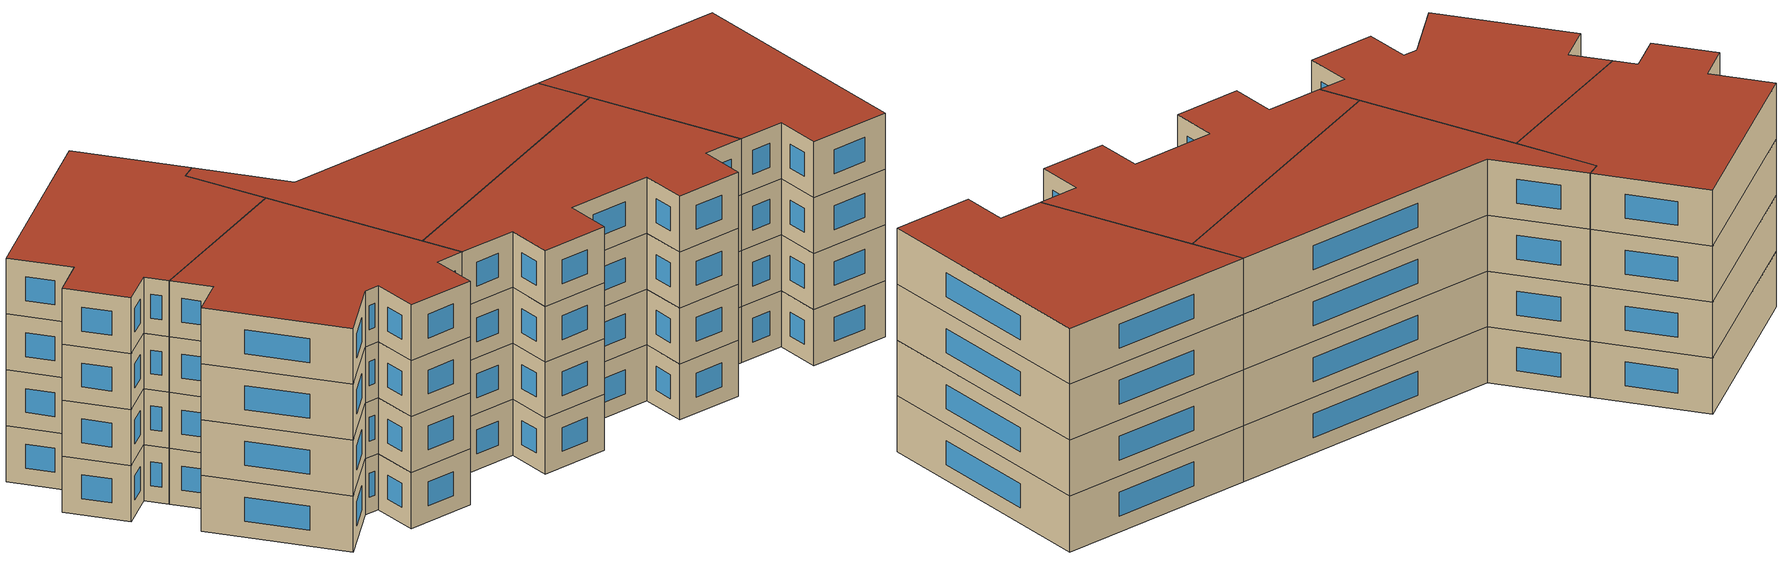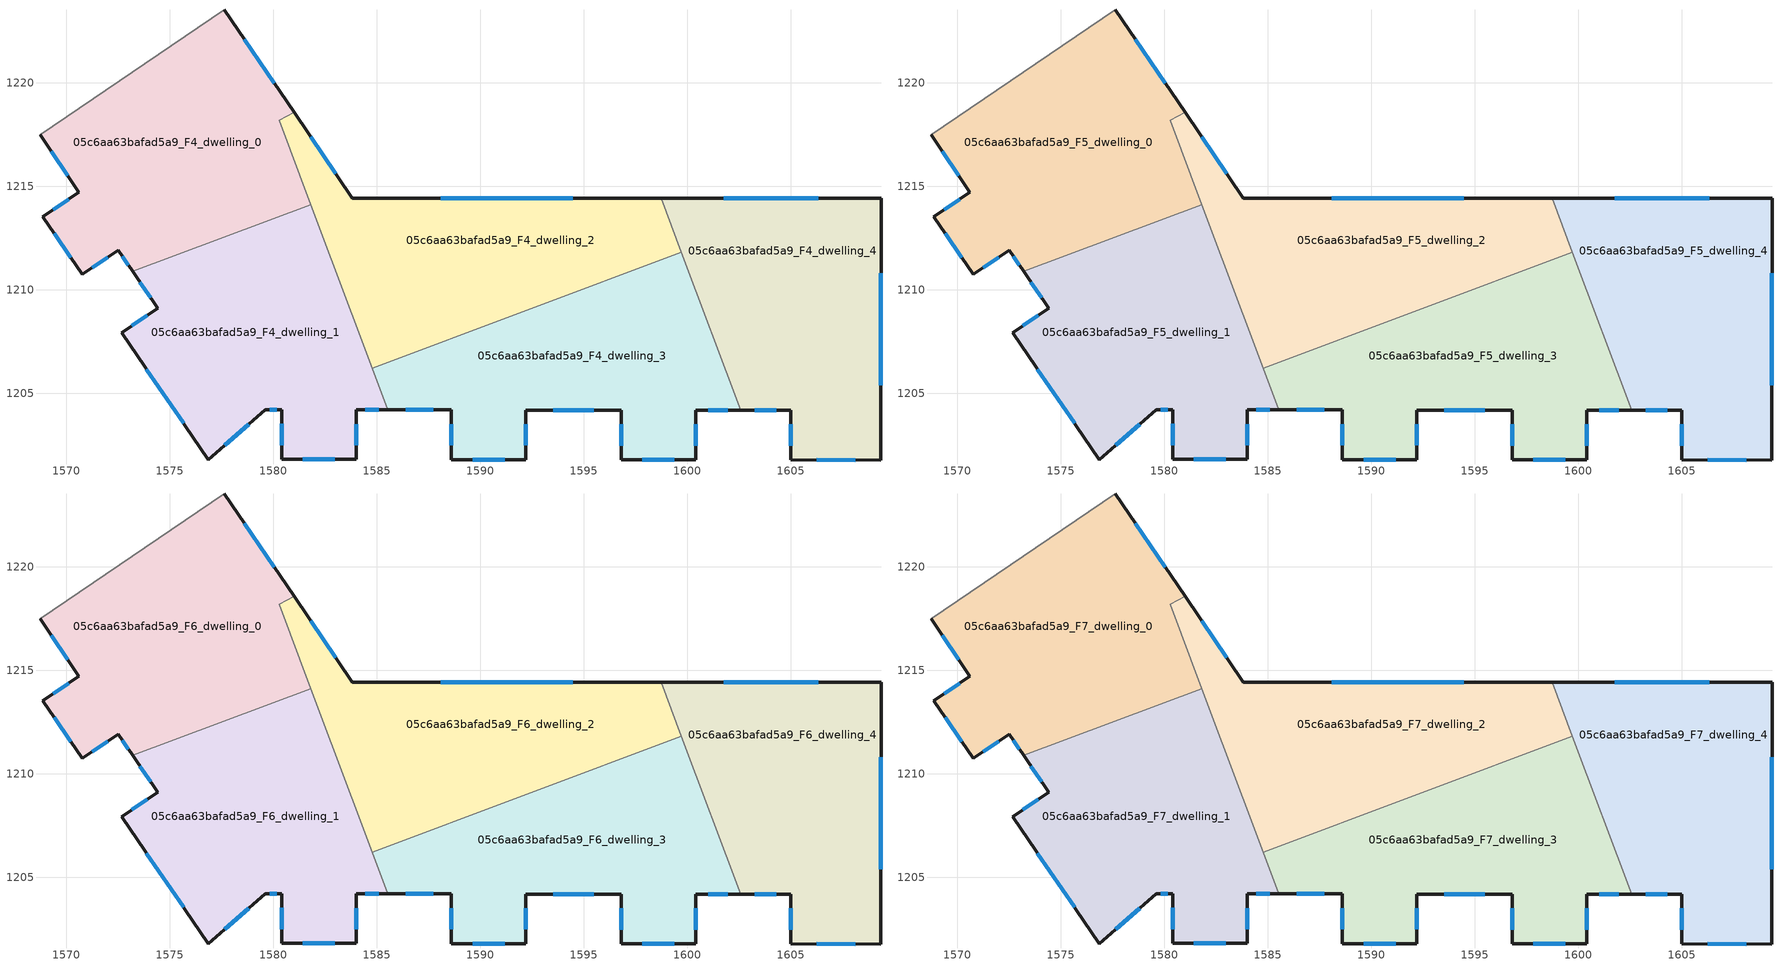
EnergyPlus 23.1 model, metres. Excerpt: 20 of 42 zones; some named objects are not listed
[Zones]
05c6aa63bafad5a9_F4_dwelling_0
 floor to 05c6aa63bafad5a9_F3_dwelling_0 (EU_floor_Construction): 1577.63,1223.53 1581,1218.58 1580.27,1218.2 1581.8,1214.12 1573.2,1210.89 1572.49,1211.93 1570.76,1210.75 1568.86,1213.55 1570.6,1214.72 1568.72,1217.49 z12
 wall outside (EU_wall_Construction): 1568.72,1217.49 1570.6,1214.72 1568.86,1213.55 1570.76,1210.75 1572.49,1211.93 1573.2,1210.89 / 1581,1218.58 1577.63,1223.53 z12:15
 wall adiabatic (EU_wall_Construction): 1577.63,1223.53 1568.72,1217.49 z12:15
 wall to 05c6aa63bafad5a9_F4_dwelling_2 (EU_wall_Construction): 1581.8,1214.12 1580.27,1218.2 1581,1218.58 z12:15
 wall to 05c6aa63bafad5a9_F4_dwelling_1 (EU_wall_Construction): 1573.2,1210.89 1581.8,1214.12 z12:15
 window (EU_Window_Construction): 1569.26,1216.7 1570.06,1215.51 / 1580.04,1219.99 1578.59,1222.11 / 1572.7,1211.63 1573,1211.19 / 1571.25,1211.09 1572,1211.59 / 1569.4,1212.75 1570.22,1211.55 / 1570.1,1214.39 1569.36,1213.88 z12.86:14.14
05c6aa63bafad5a9_F4_dwelling_1
 floor to 05c6aa63bafad5a9_F3_dwelling_1 (EU_floor_Construction): 1581.8,1214.12 1585.52,1204.21 1584,1204.21 1584,1201.81 1580.4,1201.82 1580.4,1204.21 1579.6,1204.21 1576.85,1201.8 1572.67,1207.93 1574.41,1209.11 1573.2,1210.89 z12
 wall outside (EU_wall_Construction): 1573.2,1210.89 1574.41,1209.11 1572.67,1207.93 1576.85,1201.8 1579.6,1204.21 1580.4,1204.21 1580.4,1201.82 1584,1201.81 1584,1204.21 1585.52,1204.21 z12:15
 wall to 05c6aa63bafad5a9_F4_dwelling_3 (EU_wall_Construction): 1585.52,1204.21 1584.77,1206.23 z12:15
 wall to 05c6aa63bafad5a9_F4_dwelling_2 (EU_wall_Construction): 1584.77,1206.23 1581.8,1214.12 z12:15
 window (EU_Window_Construction): 1573.91,1208.77 1573.17,1208.26 / 1573.54,1210.38 1574.06,1209.62 / 1584.44,1204.21 1585.09,1204.21 / 1584,1202.5 1584,1203.53 / 1581.43,1201.81 1582.97,1201.81 / 1580.4,1203.53 1580.4,1202.5 / 1579.83,1204.21 1580.17,1204.21 / 1577.64,1202.49 1578.82,1203.53 / 1573.87,1206.18 1575.66,1203.55 z12.86:14.14
05c6aa63bafad5a9_F4_dwelling_2
 floor to 05c6aa63bafad5a9_F3_dwelling_2 (EU_floor_Construction): 1598.72,1214.43 1599.7,1211.83 1584.77,1206.23 1580.27,1218.2 1581,1218.58 1583.82,1214.43 z12
 wall outside (EU_wall_Construction): 1598.72,1214.43 1583.82,1214.43 1581,1218.58 z12:15
 wall to 05c6aa63bafad5a9_F4_dwelling_3 (EU_wall_Construction): 1584.77,1206.23 1599.7,1211.83 z12:15
 wall to 05c6aa63bafad5a9_F4_dwelling_4 (EU_wall_Construction): 1599.7,1211.83 1598.72,1214.43 z12:15
 window (EU_Window_Construction): 1594.47,1214.43 1588.08,1214.43 / 1583.01,1215.62 1581.8,1217.39 z12.86:14.14
05c6aa63bafad5a9_F4_dwelling_3
 floor to 05c6aa63bafad5a9_F3_dwelling_3 (EU_floor_Construction): 1599.7,1211.83 1602.57,1204.19 1600.4,1204.19 1600.4,1201.79 1596.79,1201.8 1596.8,1204.2 1592.2,1204.2 1592.2,1201.8 1588.6,1201.81 1588.6,1204.21 1585.52,1204.21 1584.77,1206.23 z12
 wall outside (EU_wall_Construction): 1585.52,1204.21 1588.6,1204.21 1588.6,1201.81 1592.2,1201.8 1592.2,1204.2 1596.8,1204.2 1596.79,1201.8 1600.4,1201.79 1600.4,1204.19 1602.57,1204.19 z12:15
 wall to 05c6aa63bafad5a9_F4_dwelling_4 (EU_wall_Construction): 1602.57,1204.19 1599.7,1211.83 z12:15
 window (EU_Window_Construction): 1597.82,1201.8 1599.37,1201.8 / 1596.8,1203.51 1596.8,1202.48 / 1593.51,1204.2 1595.48,1204.2 / 1592.2,1202.49 1592.2,1203.52 / 1589.63,1201.81 1591.17,1201.8 / 1588.6,1203.52 1588.6,1202.49 / 1586.4,1204.21 1587.72,1204.21 / 1601.02,1204.19 1601.95,1204.19 / 1600.4,1202.48 1600.4,1203.51 z12.86:14.14
05c6aa63bafad5a9_F4_dwelling_4
 floor to 05c6aa63bafad5a9_F3_dwelling_4 (EU_floor_Construction): 1609.35,1214.42 1609.34,1201.78 1604.99,1201.79 1605,1204.19 1602.57,1204.19 1598.72,1214.43 z12
 wall outside (EU_wall_Construction): 1602.57,1204.19 1605,1204.19 1604.99,1201.79 1609.34,1201.78 1609.35,1214.42 1598.72,1214.43 z12:15
 window (EU_Window_Construction): 1605,1203.5 1604.99,1202.48 / 1603.26,1204.19 1604.3,1204.19 / 1606.32,1214.42 1601.76,1214.43 / 1609.35,1205.39 1609.35,1210.81 / 1606.24,1201.79 1608.1,1201.79 z12.86:14.14
05c6aa63bafad5a9_F5_dwelling_0
 floor to 05c6aa63bafad5a9_F4_dwelling_0 (EU_floor_Construction): 1577.63,1223.53 1581,1218.58 1580.27,1218.2 1581.8,1214.12 1573.2,1210.89 1572.49,1211.93 1570.76,1210.75 1568.86,1213.55 1570.6,1214.72 1568.72,1217.49 z15
 wall outside (EU_wall_Construction): 1568.72,1217.49 1570.6,1214.72 1568.86,1213.55 1570.76,1210.75 1572.49,1211.93 1573.2,1210.89 / 1581,1218.58 1577.63,1223.53 z15:18
 wall adiabatic (EU_wall_Construction): 1577.63,1223.53 1568.72,1217.49 z15:18
 wall to 05c6aa63bafad5a9_F5_dwelling_2 (EU_wall_Construction): 1581.8,1214.12 1580.27,1218.2 1581,1218.58 z15:18
 wall to 05c6aa63bafad5a9_F5_dwelling_1 (EU_wall_Construction): 1573.2,1210.89 1581.8,1214.12 z15:18
 window (EU_Window_Construction): 1569.26,1216.7 1570.06,1215.51 / 1580.04,1219.99 1578.59,1222.11 / 1572.7,1211.63 1573,1211.19 / 1571.25,1211.09 1572,1211.59 / 1569.4,1212.75 1570.22,1211.55 / 1570.1,1214.39 1569.36,1213.88 z15.86:17.14
05c6aa63bafad5a9_F5_dwelling_1
 floor to 05c6aa63bafad5a9_F4_dwelling_1 (EU_floor_Construction): 1581.8,1214.12 1585.52,1204.21 1584,1204.21 1584,1201.81 1580.4,1201.82 1580.4,1204.21 1579.6,1204.21 1576.85,1201.8 1572.67,1207.93 1574.41,1209.11 1573.2,1210.89 z15
 wall outside (EU_wall_Construction): 1573.2,1210.89 1574.41,1209.11 1572.67,1207.93 1576.85,1201.8 1579.6,1204.21 1580.4,1204.21 1580.4,1201.82 1584,1201.81 1584,1204.21 1585.52,1204.21 z15:18
 wall to 05c6aa63bafad5a9_F5_dwelling_3 (EU_wall_Construction): 1585.52,1204.21 1584.77,1206.23 z15:18
 wall to 05c6aa63bafad5a9_F5_dwelling_2 (EU_wall_Construction): 1584.77,1206.23 1581.8,1214.12 z15:18
 window (EU_Window_Construction): 1573.91,1208.77 1573.17,1208.26 / 1573.54,1210.38 1574.06,1209.62 / 1584.44,1204.21 1585.09,1204.21 / 1584,1202.5 1584,1203.53 / 1581.43,1201.81 1582.97,1201.81 / 1580.4,1203.53 1580.4,1202.5 / 1579.83,1204.21 1580.17,1204.21 / 1577.64,1202.49 1578.82,1203.53 / 1573.87,1206.18 1575.66,1203.55 z15.86:17.14
05c6aa63bafad5a9_F5_dwelling_2
 floor to 05c6aa63bafad5a9_F4_dwelling_2 (EU_floor_Construction): 1598.72,1214.43 1599.7,1211.83 1584.77,1206.23 1580.27,1218.2 1581,1218.58 1583.82,1214.43 z15
 wall outside (EU_wall_Construction): 1598.72,1214.43 1583.82,1214.43 1581,1218.58 z15:18
 wall to 05c6aa63bafad5a9_F5_dwelling_3 (EU_wall_Construction): 1584.77,1206.23 1599.7,1211.83 z15:18
 wall to 05c6aa63bafad5a9_F5_dwelling_4 (EU_wall_Construction): 1599.7,1211.83 1598.72,1214.43 z15:18
 window (EU_Window_Construction): 1594.47,1214.43 1588.08,1214.43 / 1583.01,1215.62 1581.8,1217.39 z15.86:17.14
05c6aa63bafad5a9_F5_dwelling_3
 floor to 05c6aa63bafad5a9_F4_dwelling_3 (EU_floor_Construction): 1599.7,1211.83 1602.57,1204.19 1600.4,1204.19 1600.4,1201.79 1596.79,1201.8 1596.8,1204.2 1592.2,1204.2 1592.2,1201.8 1588.6,1201.81 1588.6,1204.21 1585.52,1204.21 1584.77,1206.23 z15
 wall outside (EU_wall_Construction): 1585.52,1204.21 1588.6,1204.21 1588.6,1201.81 1592.2,1201.8 1592.2,1204.2 1596.8,1204.2 1596.79,1201.8 1600.4,1201.79 1600.4,1204.19 1602.57,1204.19 z15:18
 wall to 05c6aa63bafad5a9_F5_dwelling_4 (EU_wall_Construction): 1602.57,1204.19 1599.7,1211.83 z15:18
 window (EU_Window_Construction): 1597.82,1201.8 1599.37,1201.8 / 1596.8,1203.51 1596.8,1202.48 / 1593.51,1204.2 1595.48,1204.2 / 1592.2,1202.49 1592.2,1203.52 / 1589.63,1201.81 1591.17,1201.8 / 1588.6,1203.52 1588.6,1202.49 / 1586.4,1204.21 1587.72,1204.21 / 1601.02,1204.19 1601.95,1204.19 / 1600.4,1202.48 1600.4,1203.51 z15.86:17.14
05c6aa63bafad5a9_F5_dwelling_4
 floor to 05c6aa63bafad5a9_F4_dwelling_4 (EU_floor_Construction): 1609.35,1214.42 1609.34,1201.78 1604.99,1201.79 1605,1204.19 1602.57,1204.19 1598.72,1214.43 z15
 wall outside (EU_wall_Construction): 1602.57,1204.19 1605,1204.19 1604.99,1201.79 1609.34,1201.78 1609.35,1214.42 1598.72,1214.43 z15:18
 window (EU_Window_Construction): 1605,1203.5 1604.99,1202.48 / 1603.26,1204.19 1604.3,1204.19 / 1606.32,1214.42 1601.76,1214.43 / 1609.35,1205.39 1609.35,1210.81 / 1606.24,1201.79 1608.1,1201.79 z15.86:17.14
05c6aa63bafad5a9_F6_dwelling_0
 floor to 05c6aa63bafad5a9_F5_dwelling_0 (EU_floor_Construction): 1577.63,1223.53 1581,1218.58 1580.27,1218.2 1581.8,1214.12 1573.2,1210.89 1572.49,1211.93 1570.76,1210.75 1568.86,1213.55 1570.6,1214.72 1568.72,1217.49 z18
 wall outside (EU_wall_Construction): 1568.72,1217.49 1570.6,1214.72 1568.86,1213.55 1570.76,1210.75 1572.49,1211.93 1573.2,1210.89 / 1581,1218.58 1577.63,1223.53 z18:21
 wall adiabatic (EU_wall_Construction): 1577.63,1223.53 1568.72,1217.49 z18:21
 wall to 05c6aa63bafad5a9_F6_dwelling_2 (EU_wall_Construction): 1581.8,1214.12 1580.27,1218.2 1581,1218.58 z18:21
 wall to 05c6aa63bafad5a9_F6_dwelling_1 (EU_wall_Construction): 1573.2,1210.89 1581.8,1214.12 z18:21
 window (EU_Window_Construction): 1569.26,1216.7 1570.06,1215.51 / 1580.04,1219.99 1578.59,1222.11 / 1572.7,1211.63 1573,1211.19 / 1571.25,1211.09 1572,1211.59 / 1569.4,1212.75 1570.22,1211.55 / 1570.1,1214.39 1569.36,1213.88 z18.86:20.14
05c6aa63bafad5a9_F6_dwelling_1
 floor to 05c6aa63bafad5a9_F5_dwelling_1 (EU_floor_Construction): 1581.8,1214.12 1585.52,1204.21 1584,1204.21 1584,1201.81 1580.4,1201.82 1580.4,1204.21 1579.6,1204.21 1576.85,1201.8 1572.67,1207.93 1574.41,1209.11 1573.2,1210.89 z18
 wall outside (EU_wall_Construction): 1573.2,1210.89 1574.41,1209.11 1572.67,1207.93 1576.85,1201.8 1579.6,1204.21 1580.4,1204.21 1580.4,1201.82 1584,1201.81 1584,1204.21 1585.52,1204.21 z18:21
 wall to 05c6aa63bafad5a9_F6_dwelling_3 (EU_wall_Construction): 1585.52,1204.21 1584.77,1206.23 z18:21
 wall to 05c6aa63bafad5a9_F6_dwelling_2 (EU_wall_Construction): 1584.77,1206.23 1581.8,1214.12 z18:21
 window (EU_Window_Construction): 1573.91,1208.77 1573.17,1208.26 / 1573.54,1210.38 1574.06,1209.62 / 1584.44,1204.21 1585.09,1204.21 / 1584,1202.5 1584,1203.53 / 1581.43,1201.81 1582.97,1201.81 / 1580.4,1203.53 1580.4,1202.5 / 1579.83,1204.21 1580.17,1204.21 / 1577.64,1202.49 1578.82,1203.53 / 1573.87,1206.18 1575.66,1203.55 z18.86:20.14
05c6aa63bafad5a9_F6_dwelling_2
 floor to 05c6aa63bafad5a9_F5_dwelling_2 (EU_floor_Construction): 1598.72,1214.43 1599.7,1211.83 1584.77,1206.23 1580.27,1218.2 1581,1218.58 1583.82,1214.43 z18
 wall outside (EU_wall_Construction): 1598.72,1214.43 1583.82,1214.43 1581,1218.58 z18:21
 wall to 05c6aa63bafad5a9_F6_dwelling_3 (EU_wall_Construction): 1584.77,1206.23 1599.7,1211.83 z18:21
 wall to 05c6aa63bafad5a9_F6_dwelling_4 (EU_wall_Construction): 1599.7,1211.83 1598.72,1214.43 z18:21
 window (EU_Window_Construction): 1594.47,1214.43 1588.08,1214.43 / 1583.01,1215.62 1581.8,1217.39 z18.86:20.14
05c6aa63bafad5a9_F6_dwelling_3
 floor to 05c6aa63bafad5a9_F5_dwelling_3 (EU_floor_Construction): 1599.7,1211.83 1602.57,1204.19 1600.4,1204.19 1600.4,1201.79 1596.79,1201.8 1596.8,1204.2 1592.2,1204.2 1592.2,1201.8 1588.6,1201.81 1588.6,1204.21 1585.52,1204.21 1584.77,1206.23 z18
 wall outside (EU_wall_Construction): 1585.52,1204.21 1588.6,1204.21 1588.6,1201.81 1592.2,1201.8 1592.2,1204.2 1596.8,1204.2 1596.79,1201.8 1600.4,1201.79 1600.4,1204.19 1602.57,1204.19 z18:21
 wall to 05c6aa63bafad5a9_F6_dwelling_4 (EU_wall_Construction): 1602.57,1204.19 1599.7,1211.83 z18:21
 window (EU_Window_Construction): 1597.82,1201.8 1599.37,1201.8 / 1596.8,1203.51 1596.8,1202.48 / 1593.51,1204.2 1595.48,1204.2 / 1592.2,1202.49 1592.2,1203.52 / 1589.63,1201.81 1591.17,1201.8 / 1588.6,1203.52 1588.6,1202.49 / 1586.4,1204.21 1587.72,1204.21 / 1601.02,1204.19 1601.95,1204.19 / 1600.4,1202.48 1600.4,1203.51 z18.86:20.14
05c6aa63bafad5a9_F6_dwelling_4
 floor to 05c6aa63bafad5a9_F5_dwelling_4 (EU_floor_Construction): 1609.35,1214.42 1609.34,1201.78 1604.99,1201.79 1605,1204.19 1602.57,1204.19 1598.72,1214.43 z18
 wall outside (EU_wall_Construction): 1602.57,1204.19 1605,1204.19 1604.99,1201.79 1609.34,1201.78 1609.35,1214.42 1598.72,1214.43 z18:21
 window (EU_Window_Construction): 1605,1203.5 1604.99,1202.48 / 1603.26,1204.19 1604.3,1204.19 / 1606.32,1214.42 1601.76,1214.43 / 1609.35,1205.39 1609.35,1210.81 / 1606.24,1201.79 1608.1,1201.79 z18.86:20.14
05c6aa63bafad5a9_F7_dwelling_0
 floor to 05c6aa63bafad5a9_F6_dwelling_0 (EU_floor_Construction): 1577.63,1223.53 1581,1218.58 1580.27,1218.2 1581.8,1214.12 1573.2,1210.89 1572.49,1211.93 1570.76,1210.75 1568.86,1213.55 1570.6,1214.72 1568.72,1217.49 z21
 wall outside (EU_wall_Construction): 1568.72,1217.49 1570.6,1214.72 1568.86,1213.55 1570.76,1210.75 1572.49,1211.93 1573.2,1210.89 / 1581,1218.58 1577.63,1223.53 z21:24
 wall adiabatic (EU_wall_Construction): 1577.63,1223.53 1568.72,1217.49 z21:24
 wall to 05c6aa63bafad5a9_F7_dwelling_2 (EU_wall_Construction): 1581.8,1214.12 1580.27,1218.2 1581,1218.58 z21:24
 wall to 05c6aa63bafad5a9_F7_dwelling_1 (EU_wall_Construction): 1573.2,1210.89 1581.8,1214.12 z21:24
 window (EU_Window_Construction): 1569.26,1216.7 1570.06,1215.51 / 1580.04,1219.99 1578.59,1222.11 / 1572.7,1211.63 1573,1211.19 / 1571.25,1211.09 1572,1211.59 / 1569.4,1212.75 1570.22,1211.55 / 1570.1,1214.39 1569.36,1213.88 z21.86:23.14
 roof outside (EU_roof_Construction): 1581.8,1214.12 1580.27,1218.2 1581,1218.58 1577.63,1223.53 1568.72,1217.49 1570.6,1214.72 1568.86,1213.55 1570.76,1210.75 1572.49,1211.93 1573.2,1210.89 z24
05c6aa63bafad5a9_F7_dwelling_1
 floor to 05c6aa63bafad5a9_F6_dwelling_1 (EU_floor_Construction): 1581.8,1214.12 1585.52,1204.21 1584,1204.21 1584,1201.81 1580.4,1201.82 1580.4,1204.21 1579.6,1204.21 1576.85,1201.8 1572.67,1207.93 1574.41,1209.11 1573.2,1210.89 z21
 wall outside (EU_wall_Construction): 1573.2,1210.89 1574.41,1209.11 1572.67,1207.93 1576.85,1201.8 1579.6,1204.21 1580.4,1204.21 1580.4,1201.82 1584,1201.81 1584,1204.21 1585.52,1204.21 z21:24
 wall to 05c6aa63bafad5a9_F7_dwelling_3 (EU_wall_Construction): 1585.52,1204.21 1584.77,1206.23 z21:24
 wall to 05c6aa63bafad5a9_F7_dwelling_2 (EU_wall_Construction): 1584.77,1206.23 1581.8,1214.12 z21:24
 window (EU_Window_Construction): 1573.91,1208.77 1573.17,1208.26 / 1573.54,1210.38 1574.06,1209.62 / 1584.44,1204.21 1585.09,1204.21 / 1584,1202.5 1584,1203.53 / 1581.43,1201.81 1582.97,1201.81 / 1580.4,1203.53 1580.4,1202.5 / 1579.83,1204.21 1580.17,1204.21 / 1577.64,1202.49 1578.82,1203.53 / 1573.87,1206.18 1575.66,1203.55 z21.86:23.14
 roof outside (EU_roof_Construction): 1584,1201.81 1584,1204.21 1585.52,1204.21 1581.8,1214.12 1573.2,1210.89 1574.41,1209.11 1572.67,1207.93 1576.85,1201.8 1579.6,1204.21 1580.4,1204.21 1580.4,1201.82 z24
05c6aa63bafad5a9_F7_dwelling_2
 floor to 05c6aa63bafad5a9_F6_dwelling_2 (EU_floor_Construction): 1598.72,1214.43 1599.7,1211.83 1584.77,1206.23 1580.27,1218.2 1581,1218.58 1583.82,1214.43 z21
 wall outside (EU_wall_Construction): 1598.72,1214.43 1583.82,1214.43 1581,1218.58 z21:24
 wall to 05c6aa63bafad5a9_F7_dwelling_3 (EU_wall_Construction): 1584.77,1206.23 1599.7,1211.83 z21:24
 wall to 05c6aa63bafad5a9_F7_dwelling_4 (EU_wall_Construction): 1599.7,1211.83 1598.72,1214.43 z21:24
 window (EU_Window_Construction): 1594.47,1214.43 1588.08,1214.43 / 1583.01,1215.62 1581.8,1217.39 z21.86:23.14
 roof outside (EU_roof_Construction): 1599.7,1211.83 1598.72,1214.43 1583.82,1214.43 1581,1218.58 1580.27,1218.2 1584.77,1206.23 z24
05c6aa63bafad5a9_F7_dwelling_3
 floor to 05c6aa63bafad5a9_F6_dwelling_3 (EU_floor_Construction): 1599.7,1211.83 1602.57,1204.19 1600.4,1204.19 1600.4,1201.79 1596.79,1201.8 1596.8,1204.2 1592.2,1204.2 1592.2,1201.8 1588.6,1201.81 1588.6,1204.21 1585.52,1204.21 1584.77,1206.23 z21
 wall outside (EU_wall_Construction): 1585.52,1204.21 1588.6,1204.21 1588.6,1201.81 1592.2,1201.8 1592.2,1204.2 1596.8,1204.2 1596.79,1201.8 1600.4,1201.79 1600.4,1204.19 1602.57,1204.19 z21:24
 wall to 05c6aa63bafad5a9_F7_dwelling_4 (EU_wall_Construction): 1602.57,1204.19 1599.7,1211.83 z21:24
 window (EU_Window_Construction): 1597.82,1201.8 1599.37,1201.8 / 1596.8,1203.51 1596.8,1202.48 / 1593.51,1204.2 1595.48,1204.2 / 1592.2,1202.49 1592.2,1203.52 / 1589.63,1201.81 1591.17,1201.8 / 1588.6,1203.52 1588.6,1202.49 / 1586.4,1204.21 1587.72,1204.21 / 1601.02,1204.19 1601.95,1204.19 / 1600.4,1202.48 1600.4,1203.51 z21.86:23.14
 roof outside (EU_roof_Construction): 1600.4,1201.79 1600.4,1204.19 1602.57,1204.19 1599.7,1211.83 1584.77,1206.23 1585.52,1204.21 1588.6,1204.21 1588.6,1201.81 1592.2,1201.8 1592.2,1204.2 1596.8,1204.2 1596.79,1201.8 z24
05c6aa63bafad5a9_F7_dwelling_4
 floor to 05c6aa63bafad5a9_F6_dwelling_4 (EU_floor_Construction): 1609.35,1214.42 1609.34,1201.78 1604.99,1201.79 1605,1204.19 1602.57,1204.19 1598.72,1214.43 z21
 wall outside (EU_wall_Construction): 1602.57,1204.19 1605,1204.19 1604.99,1201.79 1609.34,1201.78 1609.35,1214.42 1598.72,1214.43 z21:24
 window (EU_Window_Construction): 1605,1203.5 1604.99,1202.48 / 1603.26,1204.19 1604.3,1204.19 / 1606.32,1214.42 1601.76,1214.43 / 1609.35,1205.39 1609.35,1210.81 / 1606.24,1201.79 1608.1,1201.79 z21.86:23.14
 roof outside (EU_roof_Construction): 1609.34,1201.78 1609.35,1214.42 1598.72,1214.43 1602.57,1204.19 1605,1204.19 1604.99,1201.79 z24
[Building]
EU S2 Campaign: North Axis=0; Terrain=City; Solar Distribution=FullExterior
[Site:Location]
Helsinki-Vantaa.AP: Latitude=60.317; Longitude=24.963; Time Zone=2; Elevation=54.6
[SizingPeriod:WeatherFileDays]
AnnualSizingPeriod: Begin Month=1; Begin Day of Month=1; End Month=12; End Day of Month=31; Day of Week for Start Day=Monday; Use Weather File Daylight Saving Period=No; Use Weather File Rain and Snow Indicators=No
[MATERIAL]
EU_InternalMass_Material: Roughness=MediumRough; Thickness=0.1; Conductivity=1; Density=1800; Specific Heat=900; Thermal Absorptance=0.9; Solar Absorptance=0.7; Visible Absorptance=0.7
[MATERIAL:NOMASS] Roughness=MediumRough; Thermal Absorptance=0.9; Solar Absorptance=0.7; Visible Absorptance=0.7
Name | Thermal Resistance
EU_wall_NoMass | 2.6932
EU_roof_NoMass | 3.19818
EU_floor_NoMass | 2.22482
[WINDOWMATERIAL:SIMPLEGLAZINGSYSTEM]
EU_Window_SimpleGlazing: UFactor=2.14966; Solar Heat Gain Coefficient=0.7; Visible Transmittance=0.7
[CONSTRUCTION]
EU_wall_Construction: EU_wall_NoMass
EU_roof_Construction: EU_roof_NoMass
EU_floor_Construction: EU_floor_NoMass
EU_Window_Construction: EU_Window_SimpleGlazing
EU_InternalMass_Construction: EU_InternalMass_Material
[ZONE] Type=1; Multiplier=1; Ceiling Height=autocalculate; Floor Area=autocalculate; Part of Total Floor Area=Yes
Name | Volume
05c6aa63bafad5a9_F4_dwelling_0; 05c6aa63bafad5a9_F5_dwelling_0; 05c6aa63bafad5a9_F6_dwelling_0; 05c6aa63bafad5a9_F7_dwelling_0 | 302.716
05c6aa63bafad5a9_F4_dwelling_1; 05c6aa63bafad5a9_F5_dwelling_1; 05c6aa63bafad5a9_F6_dwelling_1; 05c6aa63bafad5a9_F7_dwelling_1 | 298.507
05c6aa63bafad5a9_F4_dwelling_2; 05c6aa63bafad5a9_F5_dwelling_2; 05c6aa63bafad5a9_F6_dwelling_2; 05c6aa63bafad5a9_F7_dwelling_2 | 294.302
05c6aa63bafad5a9_F4_dwelling_3; 05c6aa63bafad5a9_F5_dwelling_3; 05c6aa63bafad5a9_F6_dwelling_3; 05c6aa63bafad5a9_F7_dwelling_3 | 298.542
05c6aa63bafad5a9_F4_dwelling_4; 05c6aa63bafad5a9_F5_dwelling_4; 05c6aa63bafad5a9_F6_dwelling_4; 05c6aa63bafad5a9_F7_dwelling_4 | 298.529
[INTERNALMASS] Construction=EU_InternalMass_Construction
Name | Zone or ZoneList | Surface Area
05c6aa63bafad5a9_F4_dwelling_0_EU_InternalMass | 05c6aa63bafad5a9_F4_dwelling_0 | 100.908
05c6aa63bafad5a9_F4_dwelling_1_EU_InternalMass | 05c6aa63bafad5a9_F4_dwelling_1 | 99.5065
05c6aa63bafad5a9_F4_dwelling_2_EU_InternalMass | 05c6aa63bafad5a9_F4_dwelling_2 | 98.1067
05c6aa63bafad5a9_F4_dwelling_3_EU_InternalMass | 05c6aa63bafad5a9_F4_dwelling_3 | 99.5133
05c6aa63bafad5a9_F4_dwelling_4_EU_InternalMass | 05c6aa63bafad5a9_F4_dwelling_4 | 99.5097
05c6aa63bafad5a9_F5_dwelling_0_EU_InternalMass | 05c6aa63bafad5a9_F5_dwelling_0 | 100.908
05c6aa63bafad5a9_F5_dwelling_1_EU_InternalMass | 05c6aa63bafad5a9_F5_dwelling_1 | 99.5065
05c6aa63bafad5a9_F5_dwelling_2_EU_InternalMass | 05c6aa63bafad5a9_F5_dwelling_2 | 98.1067
05c6aa63bafad5a9_F5_dwelling_3_EU_InternalMass | 05c6aa63bafad5a9_F5_dwelling_3 | 99.5133
05c6aa63bafad5a9_F5_dwelling_4_EU_InternalMass | 05c6aa63bafad5a9_F5_dwelling_4 | 99.5097
05c6aa63bafad5a9_F6_dwelling_0_EU_InternalMass | 05c6aa63bafad5a9_F6_dwelling_0 | 100.908
05c6aa63bafad5a9_F6_dwelling_1_EU_InternalMass | 05c6aa63bafad5a9_F6_dwelling_1 | 99.5065
05c6aa63bafad5a9_F6_dwelling_2_EU_InternalMass | 05c6aa63bafad5a9_F6_dwelling_2 | 98.1067
05c6aa63bafad5a9_F6_dwelling_3_EU_InternalMass | 05c6aa63bafad5a9_F6_dwelling_3 | 99.5133
05c6aa63bafad5a9_F6_dwelling_4_EU_InternalMass | 05c6aa63bafad5a9_F6_dwelling_4 | 99.5097
05c6aa63bafad5a9_F7_dwelling_0_EU_InternalMass | 05c6aa63bafad5a9_F7_dwelling_0 | 100.908
05c6aa63bafad5a9_F7_dwelling_1_EU_InternalMass | 05c6aa63bafad5a9_F7_dwelling_1 | 99.5065
05c6aa63bafad5a9_F7_dwelling_2_EU_InternalMass | 05c6aa63bafad5a9_F7_dwelling_2 | 98.1067
05c6aa63bafad5a9_F7_dwelling_3_EU_InternalMass | 05c6aa63bafad5a9_F7_dwelling_3 | 99.5133
05c6aa63bafad5a9_F7_dwelling_4_EU_InternalMass | 05c6aa63bafad5a9_F7_dwelling_4 | 99.5097
[OTHEREQUIPMENT] Fuel Type=Electricity; Design Level Calculation Method=Watts/Area; Power per Zone Floor Area=1; Fraction Latent=0; Fraction Radiant=0; Fraction Lost=0; Carbon Dioxide Generation Rate=0; EndUse Subcategory=EU_Step8_InternalGains
Name | Zone or ZoneList or Space or SpaceList | Schedule
EU_Step8_InternalGain_05c6aa63bafad5a9_F4_dwelling_0_f000 | 05c6aa63bafad5a9_F4_dwelling_0 | EU_Step8_GainSchedule_05c6aa63bafad5a9_F4_dwelling_0_f000
EU_Step8_InternalGain_05c6aa63bafad5a9_F4_dwelling_1_f000 | 05c6aa63bafad5a9_F4_dwelling_1 | EU_Step8_GainSchedule_05c6aa63bafad5a9_F4_dwelling_1_f000
EU_Step8_InternalGain_05c6aa63bafad5a9_F4_dwelling_2_f000 | 05c6aa63bafad5a9_F4_dwelling_2 | EU_Step8_GainSchedule_05c6aa63bafad5a9_F4_dwelling_2_f000
EU_Step8_InternalGain_05c6aa63bafad5a9_F4_dwelling_3_f000 | 05c6aa63bafad5a9_F4_dwelling_3 | EU_Step8_GainSchedule_05c6aa63bafad5a9_F4_dwelling_3_f000
EU_Step8_InternalGain_05c6aa63bafad5a9_F4_dwelling_4_f000 | 05c6aa63bafad5a9_F4_dwelling_4 | EU_Step8_GainSchedule_05c6aa63bafad5a9_F4_dwelling_4_f000
EU_Step8_InternalGain_05c6aa63bafad5a9_F5_dwelling_0_f000 | 05c6aa63bafad5a9_F5_dwelling_0 | EU_Step8_GainSchedule_05c6aa63bafad5a9_F5_dwelling_0_f000
EU_Step8_InternalGain_05c6aa63bafad5a9_F5_dwelling_1_f000 | 05c6aa63bafad5a9_F5_dwelling_1 | EU_Step8_GainSchedule_05c6aa63bafad5a9_F5_dwelling_1_f000
EU_Step8_InternalGain_05c6aa63bafad5a9_F5_dwelling_2_f000 | 05c6aa63bafad5a9_F5_dwelling_2 | EU_Step8_GainSchedule_05c6aa63bafad5a9_F5_dwelling_2_f000
EU_Step8_InternalGain_05c6aa63bafad5a9_F5_dwelling_3_f000 | 05c6aa63bafad5a9_F5_dwelling_3 | EU_Step8_GainSchedule_05c6aa63bafad5a9_F5_dwelling_3_f000
EU_Step8_InternalGain_05c6aa63bafad5a9_F5_dwelling_4_f000 | 05c6aa63bafad5a9_F5_dwelling_4 | EU_Step8_GainSchedule_05c6aa63bafad5a9_F5_dwelling_4_f000
EU_Step8_InternalGain_05c6aa63bafad5a9_F6_dwelling_0_f000 | 05c6aa63bafad5a9_F6_dwelling_0 | EU_Step8_GainSchedule_05c6aa63bafad5a9_F6_dwelling_0_f000
EU_Step8_InternalGain_05c6aa63bafad5a9_F6_dwelling_1_f000 | 05c6aa63bafad5a9_F6_dwelling_1 | EU_Step8_GainSchedule_05c6aa63bafad5a9_F6_dwelling_1_f000
EU_Step8_InternalGain_05c6aa63bafad5a9_F6_dwelling_2_f000 | 05c6aa63bafad5a9_F6_dwelling_2 | EU_Step8_GainSchedule_05c6aa63bafad5a9_F6_dwelling_2_f000
EU_Step8_InternalGain_05c6aa63bafad5a9_F6_dwelling_3_f000 | 05c6aa63bafad5a9_F6_dwelling_3 | EU_Step8_GainSchedule_05c6aa63bafad5a9_F6_dwelling_3_f000
EU_Step8_InternalGain_05c6aa63bafad5a9_F6_dwelling_4_f000 | 05c6aa63bafad5a9_F6_dwelling_4 | EU_Step8_GainSchedule_05c6aa63bafad5a9_F6_dwelling_4_f000
EU_Step8_InternalGain_05c6aa63bafad5a9_F7_dwelling_0_f000 | 05c6aa63bafad5a9_F7_dwelling_0 | EU_Step8_GainSchedule_05c6aa63bafad5a9_F7_dwelling_0_f000
EU_Step8_InternalGain_05c6aa63bafad5a9_F7_dwelling_1_f000 | 05c6aa63bafad5a9_F7_dwelling_1 | EU_Step8_GainSchedule_05c6aa63bafad5a9_F7_dwelling_1_f000
EU_Step8_InternalGain_05c6aa63bafad5a9_F7_dwelling_2_f000 | 05c6aa63bafad5a9_F7_dwelling_2 | EU_Step8_GainSchedule_05c6aa63bafad5a9_F7_dwelling_2_f000
EU_Step8_InternalGain_05c6aa63bafad5a9_F7_dwelling_3_f000 | 05c6aa63bafad5a9_F7_dwelling_3 | EU_Step8_GainSchedule_05c6aa63bafad5a9_F7_dwelling_3_f000
EU_Step8_InternalGain_05c6aa63bafad5a9_F7_dwelling_4_f000 | 05c6aa63bafad5a9_F7_dwelling_4 | EU_Step8_GainSchedule_05c6aa63bafad5a9_F7_dwelling_4_f000
[ZONEVENTILATION:DESIGNFLOWRATE] Schedule=EU_AlwaysOn; Design Flow Rate Calculation Method=AirChanges/Hour; Air Changes per Hour=0.586271; Ventilation Type=Natural; Fan Pressure Rise=0; Fan Total Efficiency=1; Constant Term Coefficient=1; Temperature Term Coefficient=0; Velocity Term Coefficient=0; Velocity Squared Term Coefficient=0; Minimum Indoor Temperature=-100; Maximum Indoor Temperature=100; Delta Temperature=-100; Minimum Outdoor Temperature=-100; Maximum Outdoor Temperature=100; Maximum Wind Speed=40
Name | Zone or ZoneList or Space or SpaceList
EU_ConstantAir_05c6aa63bafad5a9_F4_dwelling_0 | 05c6aa63bafad5a9_F4_dwelling_0
EU_ConstantAir_05c6aa63bafad5a9_F4_dwelling_1 | 05c6aa63bafad5a9_F4_dwelling_1
EU_ConstantAir_05c6aa63bafad5a9_F4_dwelling_2 | 05c6aa63bafad5a9_F4_dwelling_2
EU_ConstantAir_05c6aa63bafad5a9_F4_dwelling_3 | 05c6aa63bafad5a9_F4_dwelling_3
EU_ConstantAir_05c6aa63bafad5a9_F4_dwelling_4 | 05c6aa63bafad5a9_F4_dwelling_4
EU_ConstantAir_05c6aa63bafad5a9_F5_dwelling_0 | 05c6aa63bafad5a9_F5_dwelling_0
EU_ConstantAir_05c6aa63bafad5a9_F5_dwelling_1 | 05c6aa63bafad5a9_F5_dwelling_1
EU_ConstantAir_05c6aa63bafad5a9_F5_dwelling_2 | 05c6aa63bafad5a9_F5_dwelling_2
EU_ConstantAir_05c6aa63bafad5a9_F5_dwelling_3 | 05c6aa63bafad5a9_F5_dwelling_3
EU_ConstantAir_05c6aa63bafad5a9_F5_dwelling_4 | 05c6aa63bafad5a9_F5_dwelling_4
EU_ConstantAir_05c6aa63bafad5a9_F6_dwelling_0 | 05c6aa63bafad5a9_F6_dwelling_0
EU_ConstantAir_05c6aa63bafad5a9_F6_dwelling_1 | 05c6aa63bafad5a9_F6_dwelling_1
EU_ConstantAir_05c6aa63bafad5a9_F6_dwelling_2 | 05c6aa63bafad5a9_F6_dwelling_2
EU_ConstantAir_05c6aa63bafad5a9_F6_dwelling_3 | 05c6aa63bafad5a9_F6_dwelling_3
EU_ConstantAir_05c6aa63bafad5a9_F6_dwelling_4 | 05c6aa63bafad5a9_F6_dwelling_4
EU_ConstantAir_05c6aa63bafad5a9_F7_dwelling_0 | 05c6aa63bafad5a9_F7_dwelling_0
EU_ConstantAir_05c6aa63bafad5a9_F7_dwelling_1 | 05c6aa63bafad5a9_F7_dwelling_1
EU_ConstantAir_05c6aa63bafad5a9_F7_dwelling_2 | 05c6aa63bafad5a9_F7_dwelling_2
EU_ConstantAir_05c6aa63bafad5a9_F7_dwelling_3 | 05c6aa63bafad5a9_F7_dwelling_3
EU_ConstantAir_05c6aa63bafad5a9_F7_dwelling_4 | 05c6aa63bafad5a9_F7_dwelling_4
[HVACTEMPLATE:ZONE:IDEALLOADSAIRSYSTEM] System Availability Schedule=EU_AlwaysOn; Maximum Heating Supply Air Temperature=50; Minimum Cooling Supply Air Temperature=13; Maximum Heating Supply Air Humidity Ratio=0.0156; Minimum Cooling Supply Air Humidity Ratio=0.0077; Heating Limit=NoLimit; Cooling Limit=NoLimit; Heating Availability Schedule=EU_AlwaysOn; Cooling Availability Schedule=EU_CoolingOff; Dehumidification Control Type=ConstantSensibleHeatRatio; Cooling Sensible Heat Ratio=0.7; Dehumidification Setpoint=60; Humidification Control Type=None; Humidification Setpoint=30; Outdoor Air Method=None; Outdoor Air Flow Rate per Person=0.00944; Outdoor Air Flow Rate per Zone Floor Area=0; Outdoor Air Flow Rate per Zone=0; Demand Controlled Ventilation Type=None; Outdoor Air Economizer Type=NoEconomizer; Heat Recovery Type=None; Sensible Heat Recovery Effectiveness=0.7; Latent Heat Recovery Effectiveness=0.65
Name | Template Thermostat
05c6aa63bafad5a9_F4_dwelling_0 | EU_HeatOnly_05c6aa63bafad5a9_F4_dwelling_0
05c6aa63bafad5a9_F4_dwelling_1 | EU_HeatOnly_05c6aa63bafad5a9_F4_dwelling_1
05c6aa63bafad5a9_F4_dwelling_2 | EU_HeatOnly_05c6aa63bafad5a9_F4_dwelling_2
05c6aa63bafad5a9_F4_dwelling_3 | EU_HeatOnly_05c6aa63bafad5a9_F4_dwelling_3
05c6aa63bafad5a9_F4_dwelling_4 | EU_HeatOnly_05c6aa63bafad5a9_F4_dwelling_4
05c6aa63bafad5a9_F5_dwelling_0 | EU_HeatOnly_05c6aa63bafad5a9_F5_dwelling_0
05c6aa63bafad5a9_F5_dwelling_1 | EU_HeatOnly_05c6aa63bafad5a9_F5_dwelling_1
05c6aa63bafad5a9_F5_dwelling_2 | EU_HeatOnly_05c6aa63bafad5a9_F5_dwelling_2
05c6aa63bafad5a9_F5_dwelling_3 | EU_HeatOnly_05c6aa63bafad5a9_F5_dwelling_3
05c6aa63bafad5a9_F5_dwelling_4 | EU_HeatOnly_05c6aa63bafad5a9_F5_dwelling_4
05c6aa63bafad5a9_F6_dwelling_0 | EU_HeatOnly_05c6aa63bafad5a9_F6_dwelling_0
05c6aa63bafad5a9_F6_dwelling_1 | EU_HeatOnly_05c6aa63bafad5a9_F6_dwelling_1
05c6aa63bafad5a9_F6_dwelling_2 | EU_HeatOnly_05c6aa63bafad5a9_F6_dwelling_2
05c6aa63bafad5a9_F6_dwelling_3 | EU_HeatOnly_05c6aa63bafad5a9_F6_dwelling_3
05c6aa63bafad5a9_F6_dwelling_4 | EU_HeatOnly_05c6aa63bafad5a9_F6_dwelling_4
05c6aa63bafad5a9_F7_dwelling_0 | EU_HeatOnly_05c6aa63bafad5a9_F7_dwelling_0
05c6aa63bafad5a9_F7_dwelling_1 | EU_HeatOnly_05c6aa63bafad5a9_F7_dwelling_1
05c6aa63bafad5a9_F7_dwelling_2 | EU_HeatOnly_05c6aa63bafad5a9_F7_dwelling_2
05c6aa63bafad5a9_F7_dwelling_3 | EU_HeatOnly_05c6aa63bafad5a9_F7_dwelling_3
05c6aa63bafad5a9_F7_dwelling_4 | EU_HeatOnly_05c6aa63bafad5a9_F7_dwelling_4
[SIZING:ZONE] Zone Cooling Design Supply Air Temperature Input Method=SupplyAirTemperature; Zone Cooling Design Supply Air Temperature=13; Zone Heating Design Supply Air Temperature Input Method=SupplyAirTemperature; Zone Heating Design Supply Air Temperature=50; Zone Cooling Design Supply Air Humidity Ratio=0.008; Zone Heating Design Supply Air Humidity Ratio=0.008; Cooling Design Air Flow Method=DesignDay; Cooling Design Air Flow Rate=0; Cooling Minimum Air Flow per Zone Floor Area=0.000762; Cooling Minimum Air Flow=0; Cooling Minimum Air Flow Fraction=0.2; Heating Design Air Flow Method=DesignDay; Heating Design Air Flow Rate=0; Heating Maximum Air Flow per Zone Floor Area=0.002032; Heating Maximum Air Flow=0.141576; Heating Maximum Air Flow Fraction=0.3; Account for Dedicated Outdoor Air System=No; Dedicated Outdoor Air System Control Strategy=NeutralSupplyAir; Dedicated Outdoor Air Low Setpoint Temperature for Design=autosize; Dedicated Outdoor Air High Setpoint Temperature for Design=autosize; Zone Load Sizing Method=Sensible Load Only No Latent Load; Zone Latent Cooling Design Supply Air Humidity Ratio Input Method=HumidityRatioDifference; Zone Cooling Design Supply Air Humidity Ratio Difference=0.005; Zone Latent Heating Design Supply Air Humidity Ratio Input Method=HumidityRatioDifference; Zone Humidification Design Supply Air Humidity Ratio Difference=0.005
05c6aa63bafad5a9_F4_dwelling_0; 05c6aa63bafad5a9_F4_dwelling_1; 05c6aa63bafad5a9_F4_dwelling_2; 05c6aa63bafad5a9_F4_dwelling_3; 05c6aa63bafad5a9_F4_dwelling_4; 05c6aa63bafad5a9_F5_dwelling_0; 05c6aa63bafad5a9_F5_dwelling_1; 05c6aa63bafad5a9_F5_dwelling_2; 05c6aa63bafad5a9_F5_dwelling_3; 05c6aa63bafad5a9_F5_dwelling_4; 05c6aa63bafad5a9_F6_dwelling_0; 05c6aa63bafad5a9_F6_dwelling_1; 05c6aa63bafad5a9_F6_dwelling_2; 05c6aa63bafad5a9_F6_dwelling_3; 05c6aa63bafad5a9_F6_dwelling_4; 05c6aa63bafad5a9_F7_dwelling_0; 05c6aa63bafad5a9_F7_dwelling_1; 05c6aa63bafad5a9_F7_dwelling_2; 05c6aa63bafad5a9_F7_dwelling_3; 05c6aa63bafad5a9_F7_dwelling_4
[SCHEDULE:CONSTANT]
Name | Hourly Value
EU_AlwaysOn | 1
EU_CoolingOff | 0
[SCHEDULE:FILE] Column Number=1; Rows to Skip at Top=0; Number of Hours of Data=8760; Column Separator=Comma; Interpolate to Timestep=No; Minutes per Item=60; Adjust Schedule for Daylight Savings=Yes
Name | File
EU_Step8_GainSchedule_05c6aa63bafad5a9_F4_dwelling_0_f000 | ../../schedules/05c6aa63bafad5a9/05c6aa63bafad5a9_F4_dwelling_0_f000_gain.csv
EU_Step8_GainSchedule_05c6aa63bafad5a9_F4_dwelling_1_f000 | ../../schedules/05c6aa63bafad5a9/05c6aa63bafad5a9_F4_dwelling_1_f000_gain.csv
EU_Step8_GainSchedule_05c6aa63bafad5a9_F4_dwelling_2_f000 | ../../schedules/05c6aa63bafad5a9/05c6aa63bafad5a9_F4_dwelling_2_f000_gain.csv
EU_Step8_GainSchedule_05c6aa63bafad5a9_F4_dwelling_3_f000 | ../../schedules/05c6aa63bafad5a9/05c6aa63bafad5a9_F4_dwelling_3_f000_gain.csv
EU_Step8_GainSchedule_05c6aa63bafad5a9_F4_dwelling_4_f000 | ../../schedules/05c6aa63bafad5a9/05c6aa63bafad5a9_F4_dwelling_4_f000_gain.csv
EU_Step8_GainSchedule_05c6aa63bafad5a9_F5_dwelling_0_f000 | ../../schedules/05c6aa63bafad5a9/05c6aa63bafad5a9_F5_dwelling_0_f000_gain.csv
EU_Step8_GainSchedule_05c6aa63bafad5a9_F5_dwelling_1_f000 | ../../schedules/05c6aa63bafad5a9/05c6aa63bafad5a9_F5_dwelling_1_f000_gain.csv
EU_Step8_GainSchedule_05c6aa63bafad5a9_F5_dwelling_2_f000 | ../../schedules/05c6aa63bafad5a9/05c6aa63bafad5a9_F5_dwelling_2_f000_gain.csv
EU_Step8_GainSchedule_05c6aa63bafad5a9_F5_dwelling_3_f000 | ../../schedules/05c6aa63bafad5a9/05c6aa63bafad5a9_F5_dwelling_3_f000_gain.csv
EU_Step8_GainSchedule_05c6aa63bafad5a9_F5_dwelling_4_f000 | ../../schedules/05c6aa63bafad5a9/05c6aa63bafad5a9_F5_dwelling_4_f000_gain.csv
EU_Step8_GainSchedule_05c6aa63bafad5a9_F6_dwelling_0_f000 | ../../schedules/05c6aa63bafad5a9/05c6aa63bafad5a9_F6_dwelling_0_f000_gain.csv
EU_Step8_GainSchedule_05c6aa63bafad5a9_F6_dwelling_1_f000 | ../../schedules/05c6aa63bafad5a9/05c6aa63bafad5a9_F6_dwelling_1_f000_gain.csv
EU_Step8_GainSchedule_05c6aa63bafad5a9_F6_dwelling_2_f000 | ../../schedules/05c6aa63bafad5a9/05c6aa63bafad5a9_F6_dwelling_2_f000_gain.csv
EU_Step8_GainSchedule_05c6aa63bafad5a9_F6_dwelling_3_f000 | ../../schedules/05c6aa63bafad5a9/05c6aa63bafad5a9_F6_dwelling_3_f000_gain.csv
EU_Step8_GainSchedule_05c6aa63bafad5a9_F6_dwelling_4_f000 | ../../schedules/05c6aa63bafad5a9/05c6aa63bafad5a9_F6_dwelling_4_f000_gain.csv
EU_Step8_GainSchedule_05c6aa63bafad5a9_F7_dwelling_0_f000 | ../../schedules/05c6aa63bafad5a9/05c6aa63bafad5a9_F7_dwelling_0_f000_gain.csv
EU_Step8_GainSchedule_05c6aa63bafad5a9_F7_dwelling_1_f000 | ../../schedules/05c6aa63bafad5a9/05c6aa63bafad5a9_F7_dwelling_1_f000_gain.csv
EU_Step8_GainSchedule_05c6aa63bafad5a9_F7_dwelling_2_f000 | ../../schedules/05c6aa63bafad5a9/05c6aa63bafad5a9_F7_dwelling_2_f000_gain.csv
EU_Step8_GainSchedule_05c6aa63bafad5a9_F7_dwelling_3_f000 | ../../schedules/05c6aa63bafad5a9/05c6aa63bafad5a9_F7_dwelling_3_f000_gain.csv
EU_Step8_GainSchedule_05c6aa63bafad5a9_F7_dwelling_4_f000 | ../../schedules/05c6aa63bafad5a9/05c6aa63bafad5a9_F7_dwelling_4_f000_gain.csv
